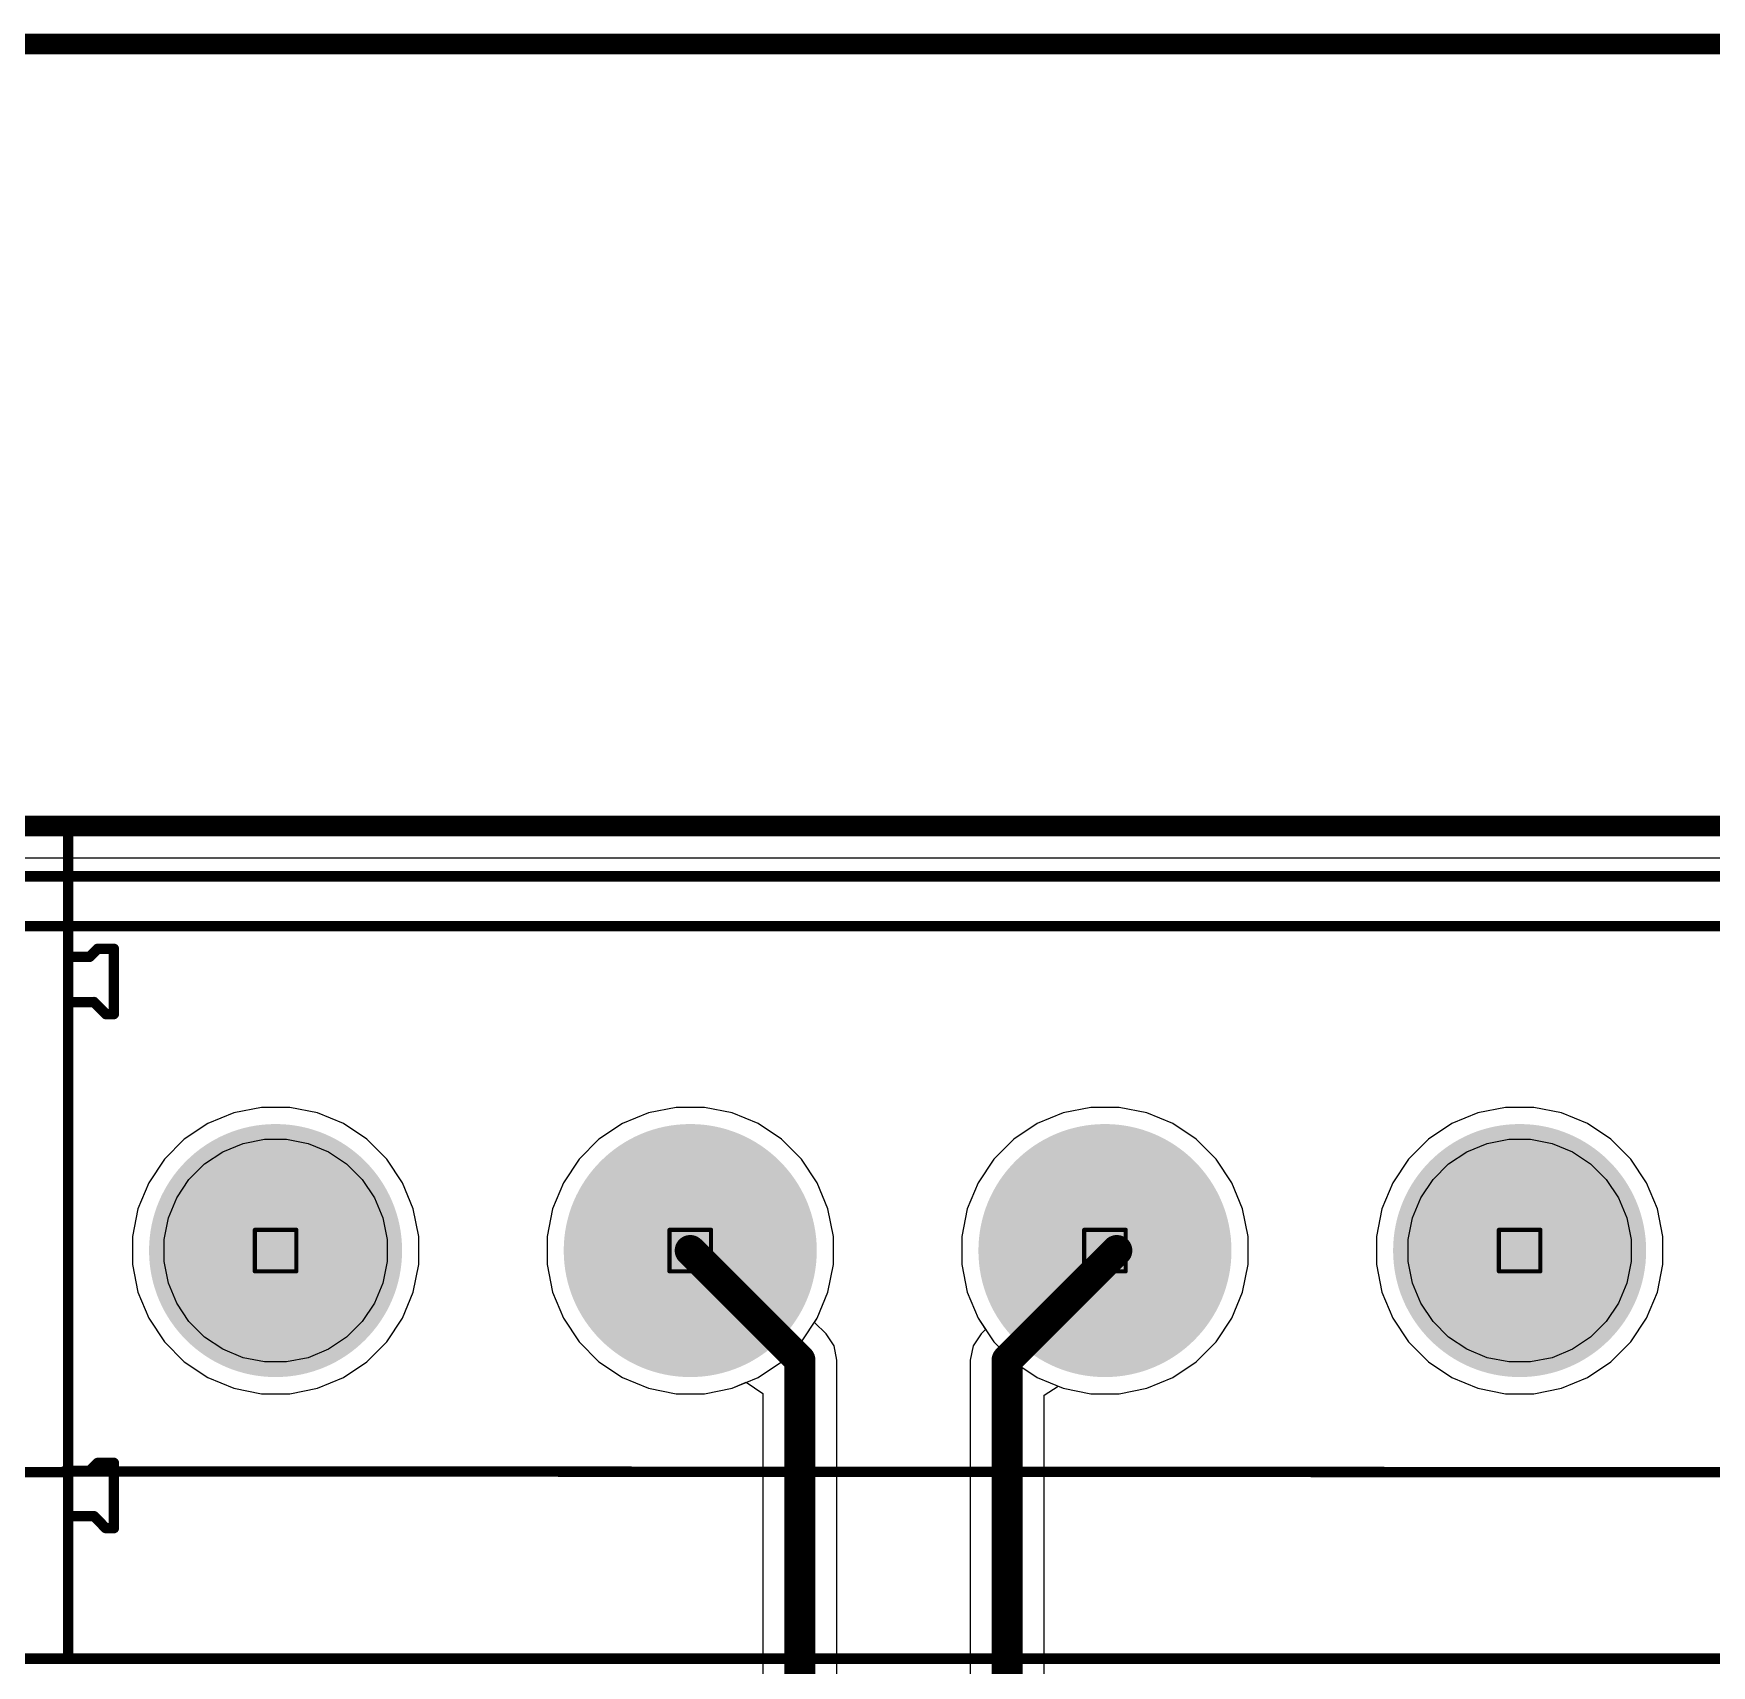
# Model space of a CAD drawing. Header units: inches. Extents: x -11 to 5428, y 0 to 5423.
# Drawn here: x 202.65 to 223.2, y 99.72 to 119.71 of the extents above; entities that cross this region are included whole.
import ezdxf

# ---------------------------------------------------------------- set-up
doc = ezdxf.new("R2010")
doc.units = ezdxf.units.IN
for name, color, linetype in [('Board Outline', 216, 'Continuous'), ('Bottom Layer', 5, 'Continuous'), ('Bottom Solder', 6, 'Continuous'), ('Dimension', 6, 'Continuous'), ('Drill Drawing', 1, 'Continuous'), ('GND', 16, 'Continuous'), ('Multi-Layer', 9, 'Continuous'), ('Pad Holes', 156, 'Continuous'), ('PWR', 76, 'Continuous'), ('Top Layer', 1, 'Continuous'), ('Top Overlay', 2, 'Continuous'), ('Top Solder', 216, 'Continuous')]:
    doc.layers.add(name, color=color, linetype=linetype)

# ---------------------------------------------------------------- blocks, each defined once
blk = doc.blocks.new('DB128V_5_08_4P_GN_S_770')
at = {"layer": 'Bottom Layer'}
h = blk.add_hatch(color=5, dxfattribs=at)
edge = h.paths.add_edge_path()
edge.add_arc((-7.62, 0), 1.5, 0, 360)
h = blk.add_hatch(color=5, dxfattribs=at)
edge = h.paths.add_edge_path()
edge.add_arc((-2.54, 0), 1.5, 0, 360)
h = blk.add_hatch(color=5, dxfattribs=at)
edge = h.paths.add_edge_path()
edge.add_arc((2.54, 0), 1.5, 0, 360)
h = blk.add_hatch(color=5, dxfattribs=at)
edge = h.paths.add_edge_path()
edge.add_arc((7.62, 0), 1.5, 0, 360)
at = {"layer": 'Bottom Solder'}
h = blk.add_hatch(color=6, dxfattribs=at)
edge = h.paths.add_edge_path()
edge.add_arc((-7.62, 0), 1.55, 0, 360)
h = blk.add_hatch(color=6, dxfattribs=at)
edge = h.paths.add_edge_path()
edge.add_arc((-2.54, 0), 1.55, 0, 360)
h = blk.add_hatch(color=6, dxfattribs=at)
edge = h.paths.add_edge_path()
edge.add_arc((2.54, 0), 1.55, 0, 360)
h = blk.add_hatch(color=6, dxfattribs=at)
edge = h.paths.add_edge_path()
edge.add_arc((7.62, 0), 1.55, 0, 360)
at = {"layer": 'GND'}
h = blk.add_hatch(color=16, dxfattribs=at)
edge = h.paths.add_edge_path()
edge.add_arc((-7.62, 0), 1.5, 0, 360)
h = blk.add_hatch(color=16, dxfattribs=at)
edge = h.paths.add_edge_path()
edge.add_arc((-2.54, 0), 1.5, 0, 360)
h = blk.add_hatch(color=16, dxfattribs=at)
edge = h.paths.add_edge_path()
edge.add_arc((2.54, 0), 1.5, 0, 360)
h = blk.add_hatch(color=16, dxfattribs=at)
edge = h.paths.add_edge_path()
edge.add_arc((7.62, 0), 1.5, 0, 360)
at = {"layer": 'Multi-Layer'}
h = blk.add_hatch(color=9, dxfattribs=at)
edge = h.paths.add_edge_path()
edge.add_arc((-7.62, 0), 1.5, 0, 360)
h = blk.add_hatch(color=9, dxfattribs=at)
edge = h.paths.add_edge_path()
edge.add_arc((-2.54, 0), 1.5, 0, 360)
h = blk.add_hatch(color=9, dxfattribs=at)
edge = h.paths.add_edge_path()
edge.add_arc((2.54, 0), 1.5, 0, 360)
h = blk.add_hatch(color=9, dxfattribs=at)
edge = h.paths.add_edge_path()
edge.add_arc((7.62, 0), 1.5, 0, 360)
at = {"layer": 'Pad Holes'}
h = blk.add_hatch(color=7, dxfattribs=at)
edge = h.paths.add_edge_path()
edge.add_arc((-7.62, 0), 0.8, 0, 360)
h = blk.add_hatch(color=7, dxfattribs=at)
edge = h.paths.add_edge_path()
edge.add_arc((-2.54, 0), 0.8, 0, 360)
h = blk.add_hatch(color=7, dxfattribs=at)
edge = h.paths.add_edge_path()
edge.add_arc((2.54, 0), 0.8, 0, 360)
h = blk.add_hatch(color=7, dxfattribs=at)
edge = h.paths.add_edge_path()
edge.add_arc((7.62, 0), 0.8, 0, 360)
at = {"layer": 'PWR'}
h = blk.add_hatch(color=76, dxfattribs=at)
edge = h.paths.add_edge_path()
edge.add_arc((-7.62, 0), 1.5, 0, 360)
h = blk.add_hatch(color=76, dxfattribs=at)
edge = h.paths.add_edge_path()
edge.add_arc((-2.54, 0), 1.5, 0, 360)
h = blk.add_hatch(color=76, dxfattribs=at)
edge = h.paths.add_edge_path()
edge.add_arc((2.54, 0), 1.5, 0, 360)
h = blk.add_hatch(color=76, dxfattribs=at)
edge = h.paths.add_edge_path()
edge.add_arc((7.62, 0), 1.5, 0, 360)
at = {"layer": 'Top Layer'}
h = blk.add_hatch(color=1, dxfattribs=at)
edge = h.paths.add_edge_path()
edge.add_arc((-7.62, 0), 1.5, 0, 360)
h = blk.add_hatch(color=1, dxfattribs=at)
edge = h.paths.add_edge_path()
edge.add_arc((-2.54, 0), 1.5, 0, 360)
h = blk.add_hatch(color=1, dxfattribs=at)
edge = h.paths.add_edge_path()
edge.add_arc((2.54, 0), 1.5, 0, 360)
h = blk.add_hatch(color=1, dxfattribs=at)
edge = h.paths.add_edge_path()
edge.add_arc((7.62, 0), 1.5, 0, 360)
at = {"layer": 'Top Solder'}
h = blk.add_hatch(color=216, dxfattribs=at)
edge = h.paths.add_edge_path()
edge.add_arc((-7.62, 0), 1.55, 0, 360)
h = blk.add_hatch(color=216, dxfattribs=at)
edge = h.paths.add_edge_path()
edge.add_arc((-2.54, 0), 1.55, 0, 360)
h = blk.add_hatch(color=216, dxfattribs=at)
edge = h.paths.add_edge_path()
edge.add_arc((2.54, 0), 1.55, 0, 360)
h = blk.add_hatch(color=216, dxfattribs=at)
edge = h.paths.add_edge_path()
edge.add_arc((7.62, 0), 1.55, 0, 360)
at = {"layer": 'Top Overlay'}
for points in [[(-10.16, 5, 0.127, 0.127, 0), (-10.16, -5.2, 0.127, 0.127, 0)], [(10.16, 5, 0.127, 0.127, 0), (-10.16, 5, 0.127, 0.127, 0)], [(10.16, 5, 0.127, 0.127, 0), (10.16, -5.2, 0.127, 0.127, 0)], [(-10.719, 3.401, 0.127, 0.127, 0), (-10.719, 2.601, 0.127, 0.127, 0)], [(-10.62, 3.401, 0.127, 0.127, 0), (-10.719, 3.401, 0.127, 0.127, 0)], [(-10.475, 3.254, 0.127, 0.127, 0), (-10.62, 3.401, 0.127, 0.127, 0)], [(-10.16, 3.254, 0.127, 0.127, 0), (-10.475, 3.254, 0.127, 0.127, 0)], [(-10.42, 2.7, 0.127, 0.127, 0), (-10.521, 2.601, 0.127, 0.127, 0)], [(-10.16, 2.7, 0.127, 0.127, 0), (-10.42, 2.7, 0.127, 0.127, 0)], [(10.16, 2.706, 0.127, 0.127, 0), (-10.16, 2.715, 0.127, 0.127, 0)], [(-10.12, 2.7, 0.127, 0.127, 0), (-10.16, 2.7, 0.127, 0.127, 0)], [(-10.521, 2.601, 0.127, 0.127, 0), (-10.719, 2.601, 0.127, 0.127, 0)], [(-10.719, -2.897, 0.127, 0.127, 0), (-10.719, -3.697, 0.127, 0.127, 0)], [(-10.62, -2.897, 0.127, 0.127, 0), (-10.719, -2.897, 0.127, 0.127, 0)], [(-10.475, -3.045, 0.127, 0.127, 0), (-10.62, -2.897, 0.127, 0.127, 0)], [(-10.16, -3.045, 0.127, 0.127, 0), (-10.475, -3.045, 0.127, 0.127, 0)], [(-10.521, -3.697, 0.127, 0.127, 0), (-10.719, -3.697, 0.127, 0.127, 0)], [(-10.42, -3.598, 0.127, 0.127, 0), (-10.521, -3.697, 0.127, 0.127, 0)], [(-10.16, -3.598, 0.127, 0.127, 0), (-10.42, -3.598, 0.127, 0.127, 0)], [(-10.16, -3.598, 0.127, 0.127, 0), (-10.22, -3.6, 0.127, 0.127, 0)], [(10.16, -3.973, 0.127, 0.127, 0), (-10.16, -3.973, 0.127, 0.127, 0)], [(10.16, -4.585, 0.127, 0.127, 0), (-10.16, -4.585, 0.127, 0.127, 0)], [(10.16, -5.2, 0.127, 0.127, 0), (-10.16, -5.2, 0.127, 0.127, 0)]]:
    blk.add_lwpolyline(points, format="xyseb", dxfattribs=at)
for points in [[(-10.192, 5, 0.0635, 0.0635, 1), (-10.128, 5, 0.0635, 0.0635, 1)], [(-10.192, 5, 0.0635, 0.0635, 1), (-10.128, 5, 0.0635, 0.0635, 1)], [(10.128, 5, 0.0635, 0.0635, 1), (10.192, 5, 0.0635, 0.0635, 1)], [(10.128, 5, 0.0635, 0.0635, 1), (10.192, 5, 0.0635, 0.0635, 1)], [(-10.751, 3.401, 0.0635, 0.0635, 1), (-10.687, 3.401, 0.0635, 0.0635, 1)], [(-10.751, 3.401, 0.0635, 0.0635, 1), (-10.687, 3.401, 0.0635, 0.0635, 1)], [(-10.651, 3.401, 0.0635, 0.0635, 1), (-10.588, 3.401, 0.0635, 0.0635, 1)], [(-10.651, 3.401, 0.0635, 0.0635, 1), (-10.588, 3.401, 0.0635, 0.0635, 1)], [(-10.507, 3.254, 0.0635, 0.0635, 1), (-10.443, 3.254, 0.0635, 0.0635, 1)], [(-10.507, 3.254, 0.0635, 0.0635, 1), (-10.443, 3.254, 0.0635, 0.0635, 1)], [(-10.192, 3.254, 0.0635, 0.0635, 1), (-10.128, 3.254, 0.0635, 0.0635, 1)], [(-10.452, 2.7, 0.0635, 0.0635, 1), (-10.388, 2.7, 0.0635, 0.0635, 1)], [(-10.452, 2.7, 0.0635, 0.0635, 1), (-10.388, 2.7, 0.0635, 0.0635, 1)], [(-10.192, 2.715, 0.0635, 0.0635, 1), (-10.128, 2.715, 0.0635, 0.0635, 1)], [(-10.192, 2.7, 0.0635, 0.0635, 1), (-10.128, 2.7, 0.0635, 0.0635, 1)], [(-10.192, 2.7, 0.0635, 0.0635, 1), (-10.128, 2.7, 0.0635, 0.0635, 1)], [(-10.152, 2.7, 0.0635, 0.0635, 1), (-10.088, 2.7, 0.0635, 0.0635, 1)], [(10.128, 2.706, 0.0635, 0.0635, 1), (10.192, 2.706, 0.0635, 0.0635, 1)], [(-10.751, 2.601, 0.0635, 0.0635, 1), (-10.687, 2.601, 0.0635, 0.0635, 1)], [(-10.751, 2.601, 0.0635, 0.0635, 1), (-10.687, 2.601, 0.0635, 0.0635, 1)], [(-10.552, 2.601, 0.0635, 0.0635, 1), (-10.489, 2.601, 0.0635, 0.0635, 1)], [(-10.552, 2.601, 0.0635, 0.0635, 1), (-10.489, 2.601, 0.0635, 0.0635, 1)], [(-10.751, -2.897, 0.0635, 0.0635, 1), (-10.687, -2.897, 0.0635, 0.0635, 1)], [(-10.751, -2.897, 0.0635, 0.0635, 1), (-10.687, -2.897, 0.0635, 0.0635, 1)], [(-10.651, -2.897, 0.0635, 0.0635, 1), (-10.588, -2.897, 0.0635, 0.0635, 1)], [(-10.651, -2.897, 0.0635, 0.0635, 1), (-10.588, -2.897, 0.0635, 0.0635, 1)], [(-10.507, -3.045, 0.0635, 0.0635, 1), (-10.443, -3.045, 0.0635, 0.0635, 1)], [(-10.507, -3.045, 0.0635, 0.0635, 1), (-10.443, -3.045, 0.0635, 0.0635, 1)], [(-10.192, -3.045, 0.0635, 0.0635, 1), (-10.128, -3.045, 0.0635, 0.0635, 1)], [(-10.751, -3.697, 0.0635, 0.0635, 1), (-10.687, -3.697, 0.0635, 0.0635, 1)], [(-10.751, -3.697, 0.0635, 0.0635, 1), (-10.687, -3.697, 0.0635, 0.0635, 1)], [(-10.552, -3.697, 0.0635, 0.0635, 1), (-10.489, -3.697, 0.0635, 0.0635, 1)], [(-10.552, -3.697, 0.0635, 0.0635, 1), (-10.489, -3.697, 0.0635, 0.0635, 1)], [(-10.452, -3.598, 0.0635, 0.0635, 1), (-10.388, -3.598, 0.0635, 0.0635, 1)], [(-10.452, -3.598, 0.0635, 0.0635, 1), (-10.388, -3.598, 0.0635, 0.0635, 1)], [(-10.252, -3.6, 0.0635, 0.0635, 1), (-10.188, -3.6, 0.0635, 0.0635, 1)], [(-10.192, -3.598, 0.0635, 0.0635, 1), (-10.128, -3.598, 0.0635, 0.0635, 1)], [(-10.192, -3.598, 0.0635, 0.0635, 1), (-10.128, -3.598, 0.0635, 0.0635, 1)], [(-10.192, -3.973, 0.0635, 0.0635, 1), (-10.128, -3.973, 0.0635, 0.0635, 1)], [(10.128, -3.973, 0.0635, 0.0635, 1), (10.192, -3.973, 0.0635, 0.0635, 1)], [(-10.192, -4.585, 0.0635, 0.0635, 1), (-10.128, -4.585, 0.0635, 0.0635, 1)], [(10.128, -4.585, 0.0635, 0.0635, 1), (10.192, -4.585, 0.0635, 0.0635, 1)], [(-10.192, -5.2, 0.0635, 0.0635, 1), (-10.128, -5.2, 0.0635, 0.0635, 1)], [(-10.192, -5.2, 0.0635, 0.0635, 1), (-10.128, -5.2, 0.0635, 0.0635, 1)], [(10.128, -5.2, 0.0635, 0.0635, 1), (10.192, -5.2, 0.0635, 0.0635, 1)], [(10.128, -5.2, 0.0635, 0.0635, 1), (10.192, -5.2, 0.0635, 0.0635, 1)]]:
    blk.add_lwpolyline(points, format="xyseb", close=True, dxfattribs=at)
blk = doc.blocks.new('DB128V_5_08_4P_GN_S_771')
at = {"layer": 'Bottom Layer'}
h = blk.add_hatch(color=5, dxfattribs=at)
edge = h.paths.add_edge_path()
edge.add_arc((-7.62, 0), 1.5, 0, 360)
h = blk.add_hatch(color=5, dxfattribs=at)
edge = h.paths.add_edge_path()
edge.add_arc((-2.54, 0), 1.5, 0, 360)
h = blk.add_hatch(color=5, dxfattribs=at)
edge = h.paths.add_edge_path()
edge.add_arc((2.54, 0), 1.5, 0, 360)
h = blk.add_hatch(color=5, dxfattribs=at)
edge = h.paths.add_edge_path()
edge.add_arc((7.62, 0), 1.5, 0, 360)
at = {"layer": 'Bottom Solder'}
h = blk.add_hatch(color=6, dxfattribs=at)
edge = h.paths.add_edge_path()
edge.add_arc((-7.62, 0), 1.55, 0, 360)
h = blk.add_hatch(color=6, dxfattribs=at)
edge = h.paths.add_edge_path()
edge.add_arc((-2.54, 0), 1.55, 0, 360)
h = blk.add_hatch(color=6, dxfattribs=at)
edge = h.paths.add_edge_path()
edge.add_arc((2.54, 0), 1.55, 0, 360)
h = blk.add_hatch(color=6, dxfattribs=at)
edge = h.paths.add_edge_path()
edge.add_arc((7.62, 0), 1.55, 0, 360)
at = {"layer": 'GND'}
h = blk.add_hatch(color=16, dxfattribs=at)
edge = h.paths.add_edge_path()
edge.add_arc((-7.62, 0), 1.5, 0, 360)
h = blk.add_hatch(color=16, dxfattribs=at)
edge = h.paths.add_edge_path()
edge.add_arc((-2.54, 0), 1.5, 0, 360)
h = blk.add_hatch(color=16, dxfattribs=at)
edge = h.paths.add_edge_path()
edge.add_arc((2.54, 0), 1.5, 0, 360)
h = blk.add_hatch(color=16, dxfattribs=at)
edge = h.paths.add_edge_path()
edge.add_arc((7.62, 0), 1.5, 0, 360)
at = {"layer": 'Multi-Layer'}
h = blk.add_hatch(color=9, dxfattribs=at)
edge = h.paths.add_edge_path()
edge.add_arc((-7.62, 0), 1.5, 0, 360)
h = blk.add_hatch(color=9, dxfattribs=at)
edge = h.paths.add_edge_path()
edge.add_arc((-2.54, 0), 1.5, 0, 360)
h = blk.add_hatch(color=9, dxfattribs=at)
edge = h.paths.add_edge_path()
edge.add_arc((2.54, 0), 1.5, 0, 360)
h = blk.add_hatch(color=9, dxfattribs=at)
edge = h.paths.add_edge_path()
edge.add_arc((7.62, 0), 1.5, 0, 360)
at = {"layer": 'Pad Holes'}
h = blk.add_hatch(color=7, dxfattribs=at)
edge = h.paths.add_edge_path()
edge.add_arc((-7.62, 0), 0.8, 0, 360)
h = blk.add_hatch(color=7, dxfattribs=at)
edge = h.paths.add_edge_path()
edge.add_arc((-2.54, 0), 0.8, 0, 360)
h = blk.add_hatch(color=7, dxfattribs=at)
edge = h.paths.add_edge_path()
edge.add_arc((2.54, 0), 0.8, 0, 360)
h = blk.add_hatch(color=7, dxfattribs=at)
edge = h.paths.add_edge_path()
edge.add_arc((7.62, 0), 0.8, 0, 360)
at = {"layer": 'PWR'}
h = blk.add_hatch(color=76, dxfattribs=at)
edge = h.paths.add_edge_path()
edge.add_arc((-7.62, 0), 1.5, 0, 360)
h = blk.add_hatch(color=76, dxfattribs=at)
edge = h.paths.add_edge_path()
edge.add_arc((-2.54, 0), 1.5, 0, 360)
h = blk.add_hatch(color=76, dxfattribs=at)
edge = h.paths.add_edge_path()
edge.add_arc((2.54, 0), 1.5, 0, 360)
h = blk.add_hatch(color=76, dxfattribs=at)
edge = h.paths.add_edge_path()
edge.add_arc((7.62, 0), 1.5, 0, 360)
at = {"layer": 'Top Layer'}
h = blk.add_hatch(color=1, dxfattribs=at)
edge = h.paths.add_edge_path()
edge.add_arc((-7.62, 0), 1.5, 0, 360)
h = blk.add_hatch(color=1, dxfattribs=at)
edge = h.paths.add_edge_path()
edge.add_arc((-2.54, 0), 1.5, 0, 360)
h = blk.add_hatch(color=1, dxfattribs=at)
edge = h.paths.add_edge_path()
edge.add_arc((2.54, 0), 1.5, 0, 360)
h = blk.add_hatch(color=1, dxfattribs=at)
edge = h.paths.add_edge_path()
edge.add_arc((7.62, 0), 1.5, 0, 360)
at = {"layer": 'Top Solder'}
h = blk.add_hatch(color=216, dxfattribs=at)
edge = h.paths.add_edge_path()
edge.add_arc((-7.62, 0), 1.55, 0, 360)
h = blk.add_hatch(color=216, dxfattribs=at)
edge = h.paths.add_edge_path()
edge.add_arc((-2.54, 0), 1.55, 0, 360)
h = blk.add_hatch(color=216, dxfattribs=at)
edge = h.paths.add_edge_path()
edge.add_arc((2.54, 0), 1.55, 0, 360)
h = blk.add_hatch(color=216, dxfattribs=at)
edge = h.paths.add_edge_path()
edge.add_arc((7.62, 0), 1.55, 0, 360)
at = {"layer": 'Top Overlay'}
for points in [[(-10.16, 5, 0.127, 0.127, 0), (-10.16, -5.2, 0.127, 0.127, 0)], [(10.16, 5, 0.127, 0.127, 0), (-10.16, 5, 0.127, 0.127, 0)], [(10.16, 5, 0.127, 0.127, 0), (10.16, -5.2, 0.127, 0.127, 0)], [(-10.719, 3.401, 0.127, 0.127, 0), (-10.719, 2.601, 0.127, 0.127, 0)], [(-10.62, 3.401, 0.127, 0.127, 0), (-10.719, 3.401, 0.127, 0.127, 0)], [(-10.475, 3.254, 0.127, 0.127, 0), (-10.62, 3.401, 0.127, 0.127, 0)], [(-10.16, 3.254, 0.127, 0.127, 0), (-10.475, 3.254, 0.127, 0.127, 0)], [(-10.42, 2.7, 0.127, 0.127, 0), (-10.521, 2.601, 0.127, 0.127, 0)], [(-10.16, 2.7, 0.127, 0.127, 0), (-10.42, 2.7, 0.127, 0.127, 0)], [(10.16, 2.706, 0.127, 0.127, 0), (-10.16, 2.715, 0.127, 0.127, 0)], [(-10.12, 2.7, 0.127, 0.127, 0), (-10.16, 2.7, 0.127, 0.127, 0)], [(-10.521, 2.601, 0.127, 0.127, 0), (-10.719, 2.601, 0.127, 0.127, 0)], [(-10.719, -2.897, 0.127, 0.127, 0), (-10.719, -3.697, 0.127, 0.127, 0)], [(-10.62, -2.897, 0.127, 0.127, 0), (-10.719, -2.897, 0.127, 0.127, 0)], [(-10.475, -3.045, 0.127, 0.127, 0), (-10.62, -2.897, 0.127, 0.127, 0)], [(-10.16, -3.045, 0.127, 0.127, 0), (-10.475, -3.045, 0.127, 0.127, 0)], [(-10.521, -3.697, 0.127, 0.127, 0), (-10.719, -3.697, 0.127, 0.127, 0)], [(-10.42, -3.598, 0.127, 0.127, 0), (-10.521, -3.697, 0.127, 0.127, 0)], [(-10.16, -3.598, 0.127, 0.127, 0), (-10.42, -3.598, 0.127, 0.127, 0)], [(-10.16, -3.598, 0.127, 0.127, 0), (-10.22, -3.6, 0.127, 0.127, 0)], [(10.16, -3.973, 0.127, 0.127, 0), (-10.16, -3.973, 0.127, 0.127, 0)], [(10.16, -4.585, 0.127, 0.127, 0), (-10.16, -4.585, 0.127, 0.127, 0)], [(10.16, -5.2, 0.127, 0.127, 0), (-10.16, -5.2, 0.127, 0.127, 0)]]:
    blk.add_lwpolyline(points, format="xyseb", dxfattribs=at)
for points in [[(-10.192, 5, 0.0635, 0.0635, 1), (-10.128, 5, 0.0635, 0.0635, 1)], [(-10.192, 5, 0.0635, 0.0635, 1), (-10.128, 5, 0.0635, 0.0635, 1)], [(10.128, 5, 0.0635, 0.0635, 1), (10.192, 5, 0.0635, 0.0635, 1)], [(10.128, 5, 0.0635, 0.0635, 1), (10.192, 5, 0.0635, 0.0635, 1)], [(-10.751, 3.401, 0.0635, 0.0635, 1), (-10.687, 3.401, 0.0635, 0.0635, 1)], [(-10.751, 3.401, 0.0635, 0.0635, 1), (-10.687, 3.401, 0.0635, 0.0635, 1)], [(-10.651, 3.401, 0.0635, 0.0635, 1), (-10.588, 3.401, 0.0635, 0.0635, 1)], [(-10.651, 3.401, 0.0635, 0.0635, 1), (-10.588, 3.401, 0.0635, 0.0635, 1)], [(-10.507, 3.254, 0.0635, 0.0635, 1), (-10.443, 3.254, 0.0635, 0.0635, 1)], [(-10.507, 3.254, 0.0635, 0.0635, 1), (-10.443, 3.254, 0.0635, 0.0635, 1)], [(-10.192, 3.254, 0.0635, 0.0635, 1), (-10.128, 3.254, 0.0635, 0.0635, 1)], [(-10.452, 2.7, 0.0635, 0.0635, 1), (-10.388, 2.7, 0.0635, 0.0635, 1)], [(-10.452, 2.7, 0.0635, 0.0635, 1), (-10.388, 2.7, 0.0635, 0.0635, 1)], [(-10.192, 2.715, 0.0635, 0.0635, 1), (-10.128, 2.715, 0.0635, 0.0635, 1)], [(-10.192, 2.7, 0.0635, 0.0635, 1), (-10.128, 2.7, 0.0635, 0.0635, 1)], [(-10.192, 2.7, 0.0635, 0.0635, 1), (-10.128, 2.7, 0.0635, 0.0635, 1)], [(-10.152, 2.7, 0.0635, 0.0635, 1), (-10.088, 2.7, 0.0635, 0.0635, 1)], [(10.128, 2.706, 0.0635, 0.0635, 1), (10.192, 2.706, 0.0635, 0.0635, 1)], [(-10.751, 2.601, 0.0635, 0.0635, 1), (-10.687, 2.601, 0.0635, 0.0635, 1)], [(-10.751, 2.601, 0.0635, 0.0635, 1), (-10.687, 2.601, 0.0635, 0.0635, 1)], [(-10.552, 2.601, 0.0635, 0.0635, 1), (-10.489, 2.601, 0.0635, 0.0635, 1)], [(-10.552, 2.601, 0.0635, 0.0635, 1), (-10.489, 2.601, 0.0635, 0.0635, 1)], [(-10.751, -2.897, 0.0635, 0.0635, 1), (-10.687, -2.897, 0.0635, 0.0635, 1)], [(-10.751, -2.897, 0.0635, 0.0635, 1), (-10.687, -2.897, 0.0635, 0.0635, 1)], [(-10.651, -2.897, 0.0635, 0.0635, 1), (-10.588, -2.897, 0.0635, 0.0635, 1)], [(-10.651, -2.897, 0.0635, 0.0635, 1), (-10.588, -2.897, 0.0635, 0.0635, 1)], [(-10.507, -3.045, 0.0635, 0.0635, 1), (-10.443, -3.045, 0.0635, 0.0635, 1)], [(-10.507, -3.045, 0.0635, 0.0635, 1), (-10.443, -3.045, 0.0635, 0.0635, 1)], [(-10.192, -3.045, 0.0635, 0.0635, 1), (-10.128, -3.045, 0.0635, 0.0635, 1)], [(-10.751, -3.697, 0.0635, 0.0635, 1), (-10.687, -3.697, 0.0635, 0.0635, 1)], [(-10.751, -3.697, 0.0635, 0.0635, 1), (-10.687, -3.697, 0.0635, 0.0635, 1)], [(-10.552, -3.697, 0.0635, 0.0635, 1), (-10.489, -3.697, 0.0635, 0.0635, 1)], [(-10.552, -3.697, 0.0635, 0.0635, 1), (-10.489, -3.697, 0.0635, 0.0635, 1)], [(-10.452, -3.598, 0.0635, 0.0635, 1), (-10.388, -3.598, 0.0635, 0.0635, 1)], [(-10.452, -3.598, 0.0635, 0.0635, 1), (-10.388, -3.598, 0.0635, 0.0635, 1)], [(-10.252, -3.6, 0.0635, 0.0635, 1), (-10.188, -3.6, 0.0635, 0.0635, 1)], [(-10.192, -3.598, 0.0635, 0.0635, 1), (-10.128, -3.598, 0.0635, 0.0635, 1)], [(-10.192, -3.598, 0.0635, 0.0635, 1), (-10.128, -3.598, 0.0635, 0.0635, 1)], [(-10.192, -3.973, 0.0635, 0.0635, 1), (-10.128, -3.973, 0.0635, 0.0635, 1)], [(10.128, -3.973, 0.0635, 0.0635, 1), (10.192, -3.973, 0.0635, 0.0635, 1)], [(-10.192, -4.585, 0.0635, 0.0635, 1), (-10.128, -4.585, 0.0635, 0.0635, 1)], [(10.128, -4.585, 0.0635, 0.0635, 1), (10.192, -4.585, 0.0635, 0.0635, 1)], [(-10.192, -5.2, 0.0635, 0.0635, 1), (-10.128, -5.2, 0.0635, 0.0635, 1)], [(-10.192, -5.2, 0.0635, 0.0635, 1), (-10.128, -5.2, 0.0635, 0.0635, 1)], [(10.128, -5.2, 0.0635, 0.0635, 1), (10.192, -5.2, 0.0635, 0.0635, 1)], [(10.128, -5.2, 0.0635, 0.0635, 1), (10.192, -5.2, 0.0635, 0.0635, 1)]]:
    blk.add_lwpolyline(points, format="xyseb", close=True, dxfattribs=at)

msp = doc.modelspace()

# ---------------------------------------------------------------- linework, layer by layer
at = {"layer": 'Board Outline'}
msp.add_lwpolyline([(0, 110, 0.254, 0.254, 0), (344, 110, 0.254, 0.254, 0)], format="xyseb", dxfattribs=at)
at = {"layer": 'Bottom Layer'}
for p, q in [((9.715, 109.612), (334.285, 109.612)), ((210.181, 106.487), (209.862, 106.355)), ((210.52, 106.554), (210.181, 106.487)), ((210.866, 106.554), (210.52, 106.554)), ((211.205, 106.487), (210.866, 106.554)), ((211.524, 106.355), (211.205, 106.487)), ((215.261, 106.487), (214.942, 106.355)), ((215.6, 106.554), (215.261, 106.487)), ((215.946, 106.554), (215.6, 106.554)), ((216.285, 106.487), (215.946, 106.554)), ((216.604, 106.355), (216.285, 106.487)), ((209.862, 106.355), (209.575, 106.163)), ((211.811, 106.163), (211.524, 106.355)), ((214.942, 106.355), (214.655, 106.163)), ((216.891, 106.163), (216.604, 106.355)), ((209.575, 106.163), (209.331, 105.919)), ((212.055, 105.919), (211.811, 106.163)), ((214.655, 106.163), (214.411, 105.919)), ((217.135, 105.919), (216.891, 106.163)), ((209.331, 105.919), (209.139, 105.631)), ((212.247, 105.631), (212.055, 105.919)), ((214.411, 105.919), (214.219, 105.631)), ((217.327, 105.631), (217.135, 105.919)), ((209.139, 105.631), (209.006, 105.312)), ((212.38, 105.312), (212.247, 105.631)), ((214.219, 105.631), (214.086, 105.312)), ((217.46, 105.312), (217.327, 105.631)), ((209.006, 105.312), (208.939, 104.973)), ((212.447, 104.973), (212.38, 105.312)), ((214.086, 105.312), (214.019, 104.973)), ((217.527, 104.973), (217.46, 105.312)), ((208.939, 104.973), (208.939, 104.628)), ((212.447, 104.628), (212.447, 104.973)), ((214.019, 104.973), (214.019, 104.628)), ((217.527, 104.628), (217.527, 104.973)), ((208.939, 104.628), (209.006, 104.289)), ((212.38, 104.289), (212.447, 104.628)), ((214.019, 104.628), (214.086, 104.289)), ((217.46, 104.289), (217.527, 104.628)), ((209.006, 104.289), (209.139, 103.97)), ((212.247, 103.97), (212.38, 104.289)), ((214.086, 104.289), (214.219, 103.97)), ((217.327, 103.97), (217.46, 104.289)), ((209.139, 103.97), (209.331, 103.682)), ((212.055, 103.682), (212.247, 103.97)), ((214.219, 103.97), (214.411, 103.682)), ((217.135, 103.682), (217.327, 103.97)), ((209.331, 103.682), (209.575, 103.438)), ((211.811, 103.438), (212.055, 103.682)), ((214.411, 103.682), (214.655, 103.438)), ((216.891, 103.438), (217.135, 103.682)), ((209.575, 103.438), (209.862, 103.246)), ((211.524, 103.246), (211.811, 103.438)), ((214.655, 103.438), (214.942, 103.246)), ((216.604, 103.246), (216.891, 103.438)), ((209.862, 103.246), (210.181, 103.114)), ((211.205, 103.114), (211.524, 103.246)), ((214.942, 103.246), (215.261, 103.114)), ((216.285, 103.114), (216.604, 103.246)), ((210.181, 103.114), (210.52, 103.046)), ((210.52, 103.046), (210.866, 103.046)), ((210.866, 103.046), (211.205, 103.114)), ((215.261, 103.114), (215.6, 103.046)), ((215.6, 103.046), (215.946, 103.046)), ((215.946, 103.046), (216.285, 103.114))]:
    msp.add_line(p, q, dxfattribs=at)
at = {"layer": 'Dimension'}
msp.add_lwpolyline([(196.992, 119.583, 0.254, 0.254, 0), (344, 119.583, 0.254, 0.254, 0)], format="xyseb", dxfattribs=at)
at = {"layer": 'Drill Drawing'}
for points in [[(205.359, 105.054, 0.0508, 0.0508, 0), (205.867, 105.054, 0.0508, 0.0508, 0)], [(205.359, 104.546, 0.0508, 0.0508, 0), (205.359, 105.054, 0.0508, 0.0508, 0)], [(205.867, 104.546, 0.0508, 0.0508, 0), (205.867, 105.054, 0.0508, 0.0508, 0)], [(210.439, 105.054, 0.0508, 0.0508, 0), (210.947, 105.054, 0.0508, 0.0508, 0)], [(210.439, 104.546, 0.0508, 0.0508, 0), (210.439, 105.054, 0.0508, 0.0508, 0)], [(210.947, 104.546, 0.0508, 0.0508, 0), (210.947, 105.054, 0.0508, 0.0508, 0)], [(215.519, 105.054, 0.0508, 0.0508, 0), (216.027, 105.054, 0.0508, 0.0508, 0)], [(215.519, 104.546, 0.0508, 0.0508, 0), (215.519, 105.054, 0.0508, 0.0508, 0)], [(216.027, 104.546, 0.0508, 0.0508, 0), (216.027, 105.054, 0.0508, 0.0508, 0)], [(220.599, 105.054, 0.0508, 0.0508, 0), (221.107, 105.054, 0.0508, 0.0508, 0)], [(220.599, 104.546, 0.0508, 0.0508, 0), (220.599, 105.054, 0.0508, 0.0508, 0)], [(221.107, 104.546, 0.0508, 0.0508, 0), (221.107, 105.054, 0.0508, 0.0508, 0)], [(205.359, 104.546, 0.0508, 0.0508, 0), (205.867, 104.546, 0.0508, 0.0508, 0)], [(210.439, 104.546, 0.0508, 0.0508, 0), (210.947, 104.546, 0.0508, 0.0508, 0)], [(215.519, 104.546, 0.0508, 0.0508, 0), (216.027, 104.546, 0.0508, 0.0508, 0)], [(220.599, 104.546, 0.0508, 0.0508, 0), (221.107, 104.546, 0.0508, 0.0508, 0)]]:
    msp.add_lwpolyline(points, format="xyseb", dxfattribs=at)
for points in [[(205.346, 105.054, 0.0254, 0.0254, 1), (205.372, 105.054, 0.0254, 0.0254, 1)], [(205.346, 105.054, 0.0254, 0.0254, 1), (205.372, 105.054, 0.0254, 0.0254, 1)], [(205.854, 105.054, 0.0254, 0.0254, 1), (205.88, 105.054, 0.0254, 0.0254, 1)], [(205.854, 105.054, 0.0254, 0.0254, 1), (205.88, 105.054, 0.0254, 0.0254, 1)], [(210.426, 105.054, 0.0254, 0.0254, 1), (210.452, 105.054, 0.0254, 0.0254, 1)], [(210.426, 105.054, 0.0254, 0.0254, 1), (210.452, 105.054, 0.0254, 0.0254, 1)], [(210.934, 105.054, 0.0254, 0.0254, 1), (210.96, 105.054, 0.0254, 0.0254, 1)], [(210.934, 105.054, 0.0254, 0.0254, 1), (210.96, 105.054, 0.0254, 0.0254, 1)], [(215.506, 105.054, 0.0254, 0.0254, 1), (215.532, 105.054, 0.0254, 0.0254, 1)], [(215.506, 105.054, 0.0254, 0.0254, 1), (215.532, 105.054, 0.0254, 0.0254, 1)], [(216.014, 105.054, 0.0254, 0.0254, 1), (216.04, 105.054, 0.0254, 0.0254, 1)], [(216.014, 105.054, 0.0254, 0.0254, 1), (216.04, 105.054, 0.0254, 0.0254, 1)], [(220.586, 105.054, 0.0254, 0.0254, 1), (220.612, 105.054, 0.0254, 0.0254, 1)], [(220.586, 105.054, 0.0254, 0.0254, 1), (220.612, 105.054, 0.0254, 0.0254, 1)], [(221.094, 105.054, 0.0254, 0.0254, 1), (221.12, 105.054, 0.0254, 0.0254, 1)], [(221.094, 105.054, 0.0254, 0.0254, 1), (221.12, 105.054, 0.0254, 0.0254, 1)], [(205.346, 104.546, 0.0254, 0.0254, 1), (205.372, 104.546, 0.0254, 0.0254, 1)], [(205.346, 104.546, 0.0254, 0.0254, 1), (205.372, 104.546, 0.0254, 0.0254, 1)], [(205.854, 104.546, 0.0254, 0.0254, 1), (205.88, 104.546, 0.0254, 0.0254, 1)], [(205.854, 104.546, 0.0254, 0.0254, 1), (205.88, 104.546, 0.0254, 0.0254, 1)], [(210.426, 104.546, 0.0254, 0.0254, 1), (210.452, 104.546, 0.0254, 0.0254, 1)], [(210.426, 104.546, 0.0254, 0.0254, 1), (210.452, 104.546, 0.0254, 0.0254, 1)], [(210.934, 104.546, 0.0254, 0.0254, 1), (210.96, 104.546, 0.0254, 0.0254, 1)], [(210.934, 104.546, 0.0254, 0.0254, 1), (210.96, 104.546, 0.0254, 0.0254, 1)], [(215.506, 104.546, 0.0254, 0.0254, 1), (215.532, 104.546, 0.0254, 0.0254, 1)], [(215.506, 104.546, 0.0254, 0.0254, 1), (215.532, 104.546, 0.0254, 0.0254, 1)], [(216.014, 104.546, 0.0254, 0.0254, 1), (216.04, 104.546, 0.0254, 0.0254, 1)], [(216.014, 104.546, 0.0254, 0.0254, 1), (216.04, 104.546, 0.0254, 0.0254, 1)], [(220.586, 104.546, 0.0254, 0.0254, 1), (220.612, 104.546, 0.0254, 0.0254, 1)], [(220.586, 104.546, 0.0254, 0.0254, 1), (220.612, 104.546, 0.0254, 0.0254, 1)], [(221.094, 104.546, 0.0254, 0.0254, 1), (221.12, 104.546, 0.0254, 0.0254, 1)], [(221.094, 104.546, 0.0254, 0.0254, 1), (221.12, 104.546, 0.0254, 0.0254, 1)]]:
    msp.add_lwpolyline(points, format="xyseb", close=True, dxfattribs=at)
at = {"layer": 'GND'}
for p, q in [((0.388, 109.612), (343.612, 109.612)), ((205.101, 106.487), (204.782, 106.355)), ((205.44, 106.554), (205.101, 106.487)), ((205.786, 106.554), (205.44, 106.554)), ((206.125, 106.487), (205.786, 106.554)), ((206.444, 106.355), (206.125, 106.487)), ((210.181, 106.487), (209.862, 106.355)), ((210.52, 106.554), (210.181, 106.487)), ((210.866, 106.554), (210.52, 106.554)), ((211.205, 106.487), (210.866, 106.554)), ((211.524, 106.355), (211.205, 106.487)), ((215.261, 106.487), (214.942, 106.355)), ((215.6, 106.554), (215.261, 106.487)), ((215.946, 106.554), (215.6, 106.554)), ((216.285, 106.487), (215.946, 106.554)), ((216.604, 106.355), (216.285, 106.487)), ((220.341, 106.487), (220.022, 106.355)), ((220.68, 106.554), (220.341, 106.487)), ((221.026, 106.554), (220.68, 106.554)), ((221.365, 106.487), (221.026, 106.554)), ((221.684, 106.355), (221.365, 106.487)), ((204.782, 106.355), (204.495, 106.163)), ((206.731, 106.163), (206.444, 106.355)), ((209.862, 106.355), (209.575, 106.163)), ((211.811, 106.163), (211.524, 106.355)), ((214.942, 106.355), (214.655, 106.163)), ((216.891, 106.163), (216.604, 106.355)), ((220.022, 106.355), (219.735, 106.163)), ((221.971, 106.163), (221.684, 106.355)), ((204.495, 106.163), (204.251, 105.919)), ((204.966, 106.011), (205.215, 106.113)), ((205.215, 106.113), (205.479, 106.166)), ((205.479, 106.166), (205.748, 106.166)), ((205.748, 106.166), (206.011, 106.113)), ((206.011, 106.113), (206.26, 106.011)), ((206.975, 105.919), (206.731, 106.163)), ((209.575, 106.163), (209.331, 105.919)), ((212.055, 105.919), (211.811, 106.163)), ((214.655, 106.163), (214.411, 105.919)), ((217.135, 105.919), (216.891, 106.163)), ((219.735, 106.163), (219.491, 105.919)), ((220.206, 106.011), (220.455, 106.113)), ((220.455, 106.113), (220.719, 106.166)), ((220.719, 106.166), (220.988, 106.166)), ((220.988, 106.166), (221.251, 106.113)), ((221.251, 106.113), (221.5, 106.011)), ((222.215, 105.919), (221.971, 106.163)), ((204.251, 105.919), (204.059, 105.631)), ((204.552, 105.671), (204.743, 105.861)), ((204.743, 105.861), (204.966, 106.011)), ((206.26, 106.011), (206.483, 105.861)), ((206.483, 105.861), (206.674, 105.671)), ((207.167, 105.631), (206.975, 105.919)), ((209.331, 105.919), (209.139, 105.631)), ((212.247, 105.631), (212.055, 105.919)), ((214.411, 105.919), (214.219, 105.631)), ((217.327, 105.631), (217.135, 105.919)), ((219.491, 105.919), (219.299, 105.631)), ((219.792, 105.671), (219.983, 105.861)), ((219.983, 105.861), (220.206, 106.011)), ((221.5, 106.011), (221.723, 105.861)), ((221.723, 105.861), (221.914, 105.671)), ((222.407, 105.631), (222.215, 105.919)), ((204.403, 105.447), (204.552, 105.671)), ((206.674, 105.671), (206.823, 105.447)), ((219.643, 105.447), (219.792, 105.671)), ((221.914, 105.671), (222.063, 105.447)), ((204.059, 105.631), (203.926, 105.312)), ((204.3, 105.199), (204.403, 105.447)), ((206.823, 105.447), (206.926, 105.199)), ((207.3, 105.312), (207.167, 105.631)), ((209.139, 105.631), (209.006, 105.312)), ((212.38, 105.312), (212.247, 105.631)), ((214.219, 105.631), (214.086, 105.312)), ((217.46, 105.312), (217.327, 105.631)), ((219.299, 105.631), (219.166, 105.312)), ((219.54, 105.199), (219.643, 105.447)), ((222.063, 105.447), (222.166, 105.199)), ((222.54, 105.312), (222.407, 105.631)), ((203.926, 105.312), (203.859, 104.973)), ((207.367, 104.973), (207.3, 105.312)), ((209.006, 105.312), (208.939, 104.973)), ((212.447, 104.973), (212.38, 105.312)), ((214.086, 105.312), (214.019, 104.973)), ((217.527, 104.973), (217.46, 105.312)), ((219.166, 105.312), (219.099, 104.973)), ((222.607, 104.973), (222.54, 105.312)), ((204.247, 104.935), (204.3, 105.199)), ((206.926, 105.199), (206.979, 104.935)), ((219.487, 104.935), (219.54, 105.199)), ((222.166, 105.199), (222.219, 104.935)), ((203.859, 104.973), (203.859, 104.628)), ((204.247, 104.666), (204.247, 104.935)), ((206.979, 104.935), (206.979, 104.666)), ((207.367, 104.628), (207.367, 104.973)), ((208.939, 104.973), (208.939, 104.628)), ((212.447, 104.628), (212.447, 104.973)), ((214.019, 104.973), (214.019, 104.628)), ((217.527, 104.628), (217.527, 104.973)), ((219.099, 104.973), (219.099, 104.628)), ((219.487, 104.666), (219.487, 104.935)), ((222.219, 104.935), (222.219, 104.666)), ((222.607, 104.628), (222.607, 104.973)), ((203.859, 104.628), (203.926, 104.289)), ((204.3, 104.402), (204.247, 104.666)), ((206.979, 104.666), (206.926, 104.402)), ((207.3, 104.289), (207.367, 104.628)), ((208.939, 104.628), (209.006, 104.289)), ((212.38, 104.289), (212.447, 104.628)), ((214.019, 104.628), (214.086, 104.289)), ((217.46, 104.289), (217.527, 104.628)), ((219.099, 104.628), (219.166, 104.289)), ((219.54, 104.402), (219.487, 104.666)), ((222.219, 104.666), (222.166, 104.402)), ((222.54, 104.289), (222.607, 104.628)), ((203.926, 104.289), (204.059, 103.97)), ((204.403, 104.154), (204.3, 104.402)), ((206.926, 104.402), (206.823, 104.154)), ((207.167, 103.97), (207.3, 104.289)), ((209.006, 104.289), (209.139, 103.97)), ((212.247, 103.97), (212.38, 104.289)), ((214.086, 104.289), (214.219, 103.97)), ((217.327, 103.97), (217.46, 104.289)), ((219.166, 104.289), (219.299, 103.97)), ((219.643, 104.154), (219.54, 104.402)), ((222.166, 104.402), (222.063, 104.154)), ((222.407, 103.97), (222.54, 104.289)), ((204.552, 103.93), (204.403, 104.154)), ((206.823, 104.154), (206.674, 103.93)), ((219.792, 103.93), (219.643, 104.154)), ((222.063, 104.154), (221.914, 103.93)), ((204.059, 103.97), (204.251, 103.682)), ((204.743, 103.74), (204.552, 103.93)), ((206.674, 103.93), (206.483, 103.74)), ((206.975, 103.682), (207.167, 103.97)), ((209.139, 103.97), (209.331, 103.682)), ((212.055, 103.682), (212.247, 103.97)), ((214.219, 103.97), (214.411, 103.682)), ((217.135, 103.682), (217.327, 103.97)), ((219.299, 103.97), (219.491, 103.682)), ((219.983, 103.74), (219.792, 103.93)), ((221.914, 103.93), (221.723, 103.74)), ((222.215, 103.682), (222.407, 103.97)), ((204.251, 103.682), (204.495, 103.438)), ((204.966, 103.59), (204.743, 103.74)), ((206.483, 103.74), (206.26, 103.59)), ((206.731, 103.438), (206.975, 103.682)), ((209.331, 103.682), (209.575, 103.438)), ((211.811, 103.438), (212.055, 103.682)), ((214.411, 103.682), (214.655, 103.438)), ((216.891, 103.438), (217.135, 103.682)), ((219.491, 103.682), (219.735, 103.438)), ((220.206, 103.59), (219.983, 103.74)), ((221.723, 103.74), (221.5, 103.59)), ((221.971, 103.438), (222.215, 103.682)), ((204.495, 103.438), (204.782, 103.246)), ((205.215, 103.487), (204.966, 103.59)), ((205.479, 103.435), (205.215, 103.487)), ((205.748, 103.435), (205.479, 103.435)), ((206.011, 103.487), (205.748, 103.435)), ((206.26, 103.59), (206.011, 103.487)), ((206.444, 103.246), (206.731, 103.438)), ((209.575, 103.438), (209.862, 103.246)), ((211.524, 103.246), (211.811, 103.438)), ((214.655, 103.438), (214.942, 103.246)), ((216.604, 103.246), (216.891, 103.438)), ((219.735, 103.438), (220.022, 103.246)), ((220.455, 103.487), (220.206, 103.59)), ((220.719, 103.435), (220.455, 103.487)), ((220.988, 103.435), (220.719, 103.435)), ((221.251, 103.487), (220.988, 103.435)), ((221.5, 103.59), (221.251, 103.487)), ((221.684, 103.246), (221.971, 103.438)), ((204.782, 103.246), (205.101, 103.114)), ((206.125, 103.114), (206.444, 103.246)), ((209.862, 103.246), (210.181, 103.114)), ((211.205, 103.114), (211.524, 103.246)), ((214.942, 103.246), (215.261, 103.114)), ((216.285, 103.114), (216.604, 103.246)), ((220.022, 103.246), (220.341, 103.114)), ((221.365, 103.114), (221.684, 103.246)), ((205.101, 103.114), (205.44, 103.046)), ((205.44, 103.046), (205.786, 103.046)), ((205.786, 103.046), (206.125, 103.114)), ((210.181, 103.114), (210.52, 103.046)), ((210.52, 103.046), (210.866, 103.046)), ((210.866, 103.046), (211.205, 103.114)), ((215.261, 103.114), (215.6, 103.046)), ((215.6, 103.046), (215.946, 103.046)), ((215.946, 103.046), (216.285, 103.114)), ((220.341, 103.114), (220.68, 103.046)), ((220.68, 103.046), (221.026, 103.046)), ((221.026, 103.046), (221.365, 103.114))]:
    msp.add_line(p, q, dxfattribs=at)
at = {"layer": 'PWR'}
for p, q in [((0.388, 109.612), (232.286, 109.612)), ((205.101, 106.487), (204.782, 106.355)), ((205.44, 106.554), (205.101, 106.487)), ((205.786, 106.554), (205.44, 106.554)), ((206.125, 106.487), (205.786, 106.554)), ((206.444, 106.355), (206.125, 106.487)), ((210.181, 106.487), (209.862, 106.355)), ((210.52, 106.554), (210.181, 106.487)), ((210.866, 106.554), (210.52, 106.554)), ((211.205, 106.487), (210.866, 106.554)), ((211.524, 106.355), (211.205, 106.487)), ((215.261, 106.487), (214.942, 106.355)), ((215.6, 106.554), (215.261, 106.487)), ((215.946, 106.554), (215.6, 106.554)), ((216.285, 106.487), (215.946, 106.554)), ((216.604, 106.355), (216.285, 106.487)), ((220.341, 106.487), (220.022, 106.355)), ((220.68, 106.554), (220.341, 106.487)), ((221.026, 106.554), (220.68, 106.554)), ((221.365, 106.487), (221.026, 106.554)), ((221.684, 106.355), (221.365, 106.487)), ((204.782, 106.355), (204.495, 106.163)), ((206.731, 106.163), (206.444, 106.355)), ((209.862, 106.355), (209.575, 106.163)), ((211.811, 106.163), (211.524, 106.355)), ((214.942, 106.355), (214.655, 106.163)), ((216.891, 106.163), (216.604, 106.355)), ((220.022, 106.355), (219.735, 106.163)), ((221.971, 106.163), (221.684, 106.355)), ((204.495, 106.163), (204.251, 105.919)), ((206.975, 105.919), (206.731, 106.163)), ((209.575, 106.163), (209.331, 105.919)), ((212.055, 105.919), (211.811, 106.163)), ((214.655, 106.163), (214.411, 105.919)), ((217.135, 105.919), (216.891, 106.163)), ((219.735, 106.163), (219.491, 105.919)), ((222.215, 105.919), (221.971, 106.163)), ((204.251, 105.919), (204.059, 105.631)), ((207.167, 105.631), (206.975, 105.919)), ((209.331, 105.919), (209.139, 105.631)), ((212.247, 105.631), (212.055, 105.919)), ((214.411, 105.919), (214.219, 105.631)), ((217.327, 105.631), (217.135, 105.919)), ((219.491, 105.919), (219.299, 105.631)), ((222.407, 105.631), (222.215, 105.919)), ((204.059, 105.631), (203.926, 105.312)), ((207.3, 105.312), (207.167, 105.631)), ((209.139, 105.631), (209.006, 105.312)), ((212.38, 105.312), (212.247, 105.631)), ((214.219, 105.631), (214.086, 105.312)), ((217.46, 105.312), (217.327, 105.631)), ((219.299, 105.631), (219.166, 105.312)), ((222.54, 105.312), (222.407, 105.631)), ((203.926, 105.312), (203.859, 104.973)), ((207.367, 104.973), (207.3, 105.312)), ((209.006, 105.312), (208.939, 104.973)), ((212.447, 104.973), (212.38, 105.312)), ((214.086, 105.312), (214.019, 104.973)), ((217.527, 104.973), (217.46, 105.312)), ((219.166, 105.312), (219.099, 104.973)), ((222.607, 104.973), (222.54, 105.312)), ((203.859, 104.973), (203.859, 104.628)), ((207.367, 104.628), (207.367, 104.973)), ((208.939, 104.973), (208.939, 104.628)), ((212.447, 104.628), (212.447, 104.973)), ((214.019, 104.973), (214.019, 104.628)), ((217.527, 104.628), (217.527, 104.973)), ((219.099, 104.973), (219.099, 104.628)), ((222.607, 104.628), (222.607, 104.973)), ((203.859, 104.628), (203.926, 104.289)), ((207.3, 104.289), (207.367, 104.628)), ((208.939, 104.628), (209.006, 104.289)), ((212.38, 104.289), (212.447, 104.628)), ((214.019, 104.628), (214.086, 104.289)), ((217.46, 104.289), (217.527, 104.628)), ((219.099, 104.628), (219.166, 104.289)), ((222.54, 104.289), (222.607, 104.628)), ((203.926, 104.289), (204.059, 103.97)), ((207.167, 103.97), (207.3, 104.289)), ((209.006, 104.289), (209.139, 103.97)), ((212.247, 103.97), (212.38, 104.289)), ((214.086, 104.289), (214.219, 103.97)), ((217.327, 103.97), (217.46, 104.289)), ((219.166, 104.289), (219.299, 103.97)), ((222.407, 103.97), (222.54, 104.289)), ((204.059, 103.97), (204.251, 103.682)), ((206.975, 103.682), (207.167, 103.97)), ((209.139, 103.97), (209.331, 103.682)), ((212.055, 103.682), (212.247, 103.97)), ((214.219, 103.97), (214.411, 103.682)), ((217.135, 103.682), (217.327, 103.97)), ((219.299, 103.97), (219.491, 103.682)), ((222.215, 103.682), (222.407, 103.97)), ((204.251, 103.682), (204.495, 103.438)), ((206.731, 103.438), (206.975, 103.682)), ((209.331, 103.682), (209.575, 103.438)), ((211.811, 103.438), (212.055, 103.682)), ((214.411, 103.682), (214.655, 103.438)), ((216.891, 103.438), (217.135, 103.682)), ((219.491, 103.682), (219.735, 103.438)), ((221.971, 103.438), (222.215, 103.682)), ((204.495, 103.438), (204.782, 103.246)), ((206.444, 103.246), (206.731, 103.438)), ((209.575, 103.438), (209.862, 103.246)), ((211.524, 103.246), (211.811, 103.438)), ((214.655, 103.438), (214.942, 103.246)), ((216.604, 103.246), (216.891, 103.438)), ((219.735, 103.438), (220.022, 103.246)), ((221.684, 103.246), (221.971, 103.438)), ((204.782, 103.246), (205.101, 103.114)), ((206.125, 103.114), (206.444, 103.246)), ((209.862, 103.246), (210.181, 103.114)), ((211.205, 103.114), (211.524, 103.246)), ((214.942, 103.246), (215.261, 103.114)), ((216.285, 103.114), (216.604, 103.246)), ((220.022, 103.246), (220.341, 103.114)), ((221.365, 103.114), (221.684, 103.246)), ((205.101, 103.114), (205.44, 103.046)), ((205.44, 103.046), (205.786, 103.046)), ((205.786, 103.046), (206.125, 103.114)), ((210.181, 103.114), (210.52, 103.046)), ((210.52, 103.046), (210.866, 103.046)), ((210.866, 103.046), (211.205, 103.114)), ((215.261, 103.114), (215.6, 103.046)), ((215.6, 103.046), (215.946, 103.046)), ((215.946, 103.046), (216.285, 103.114)), ((220.341, 103.114), (220.68, 103.046)), ((220.68, 103.046), (221.026, 103.046)), ((221.026, 103.046), (221.365, 103.114))]:
    msp.add_line(p, q, dxfattribs=at)
at = {"layer": 'Top Layer'}
for p, q in [((9.715, 109.612), (323.096, 109.612)), ((210.181, 106.487), (209.862, 106.355)), ((210.52, 106.554), (210.181, 106.487)), ((210.866, 106.554), (210.52, 106.554)), ((211.205, 106.487), (210.866, 106.554)), ((211.524, 106.355), (211.205, 106.487)), ((215.261, 106.487), (214.942, 106.355)), ((215.6, 106.554), (215.261, 106.487)), ((215.946, 106.554), (215.6, 106.554)), ((216.285, 106.487), (215.946, 106.554)), ((216.604, 106.355), (216.285, 106.487)), ((209.862, 106.355), (209.575, 106.163)), ((211.811, 106.163), (211.524, 106.355)), ((214.942, 106.355), (214.655, 106.163)), ((216.891, 106.163), (216.604, 106.355)), ((209.575, 106.163), (209.331, 105.919)), ((212.055, 105.919), (211.811, 106.163)), ((214.655, 106.163), (214.411, 105.919)), ((217.135, 105.919), (216.891, 106.163)), ((209.331, 105.919), (209.139, 105.631)), ((212.247, 105.631), (212.055, 105.919)), ((214.411, 105.919), (214.219, 105.631)), ((217.327, 105.631), (217.135, 105.919)), ((209.139, 105.631), (209.006, 105.312)), ((212.38, 105.312), (212.247, 105.631)), ((214.219, 105.631), (214.086, 105.312)), ((217.46, 105.312), (217.327, 105.631)), ((209.006, 105.312), (208.939, 104.973)), ((212.447, 104.973), (212.38, 105.312)), ((214.086, 105.312), (214.019, 104.973)), ((217.527, 104.973), (217.46, 105.312)), ((208.939, 104.973), (208.939, 104.628)), ((212.447, 104.628), (212.447, 104.973)), ((214.019, 104.973), (214.019, 104.628)), ((217.527, 104.628), (217.527, 104.973)), ((208.939, 104.628), (209.006, 104.289)), ((212.38, 104.289), (212.447, 104.628)), ((214.019, 104.628), (214.086, 104.289)), ((217.46, 104.289), (217.527, 104.628)), ((209.006, 104.289), (209.139, 103.97)), ((212.247, 103.97), (212.38, 104.289)), ((214.086, 104.289), (214.219, 103.97)), ((217.327, 103.97), (217.46, 104.289)), ((209.139, 103.97), (209.331, 103.682)), ((212.214, 103.92), (212.247, 103.97)), ((212.356, 103.778), (212.214, 103.92)), ((214.219, 103.97), (214.31, 103.833)), ((214.31, 103.833), (214.255, 103.778)), ((217.135, 103.682), (217.327, 103.97)), ((209.331, 103.682), (209.575, 103.438)), ((212.454, 103.631), (212.356, 103.778)), ((212.489, 103.458), (212.454, 103.631)), ((214.157, 103.631), (214.122, 103.458)), ((214.255, 103.778), (214.157, 103.631)), ((216.891, 103.438), (217.135, 103.682)), ((209.575, 103.438), (209.862, 103.246)), ((212.489, 93.815), (212.489, 103.458)), ((212.489, 103.458), (212.489, 103.458)), ((214.122, 103.458), (214.122, 93.815)), ((216.604, 103.246), (216.891, 103.438)), ((209.862, 103.246), (210.181, 103.114)), ((211.205, 103.114), (211.379, 103.186)), ((211.379, 103.186), (211.582, 103.05)), ((216.285, 103.114), (216.604, 103.246)), ((210.181, 103.114), (210.52, 103.046)), ((210.52, 103.046), (210.866, 103.046)), ((210.866, 103.046), (211.205, 103.114)), ((211.582, 103.05), (211.582, 93.815)), ((215.029, 103.027), (215.198, 103.14)), ((215.029, 93.815), (215.029, 103.027)), ((215.198, 103.14), (215.261, 103.114)), ((215.261, 103.114), (215.6, 103.046)), ((215.6, 103.046), (215.946, 103.046)), ((215.946, 103.046), (216.285, 103.114))]:
    msp.add_line(p, q, dxfattribs=at)
for points in [[(210.693, 104.8, 0.381, 0.381, 0), (212.035, 103.458, 0.381, 0.381, 0)], [(214.575, 103.458, 0.381, 0.381, 0), (215.918, 104.8, 0.381, 0.381, 0)], [(212.035, 93.111, 0.381, 0.381, 0), (212.035, 103.458, 0.381, 0.381, 0)], [(214.575, 93.111, 0.381, 0.381, 0), (214.575, 103.458, 0.381, 0.381, 0)]]:
    msp.add_lwpolyline(points, format="xyseb", dxfattribs=at)
for points in [[(210.598, 104.8, 0.191, 0.191, 1), (210.788, 104.8, 0.191, 0.191, 1)], [(215.823, 104.8, 0.191, 0.191, 1), (216.013, 104.8, 0.191, 0.191, 1)], [(211.94, 103.458, 0.191, 0.191, 1), (212.131, 103.458, 0.191, 0.191, 1)], [(211.94, 103.458, 0.191, 0.191, 1), (212.131, 103.458, 0.191, 0.191, 1)], [(214.48, 103.458, 0.191, 0.191, 1), (214.671, 103.458, 0.191, 0.191, 1)], [(214.48, 103.458, 0.191, 0.191, 1), (214.671, 103.458, 0.191, 0.191, 1)]]:
    msp.add_lwpolyline(points, format="xyseb", close=True, dxfattribs=at)

# ---------------------------------------------------------------- block references
at = {"rotation": 180}
for name, p in [('DB128V_5_08_4P_GN_S_770', (192.913, 104.8)), ('DB128V_5_08_4P_GN_S_771', (213.233, 104.8))]:
    msp.add_blockref(name, p, dxfattribs=at)

doc.saveas('drawing.dxf')
